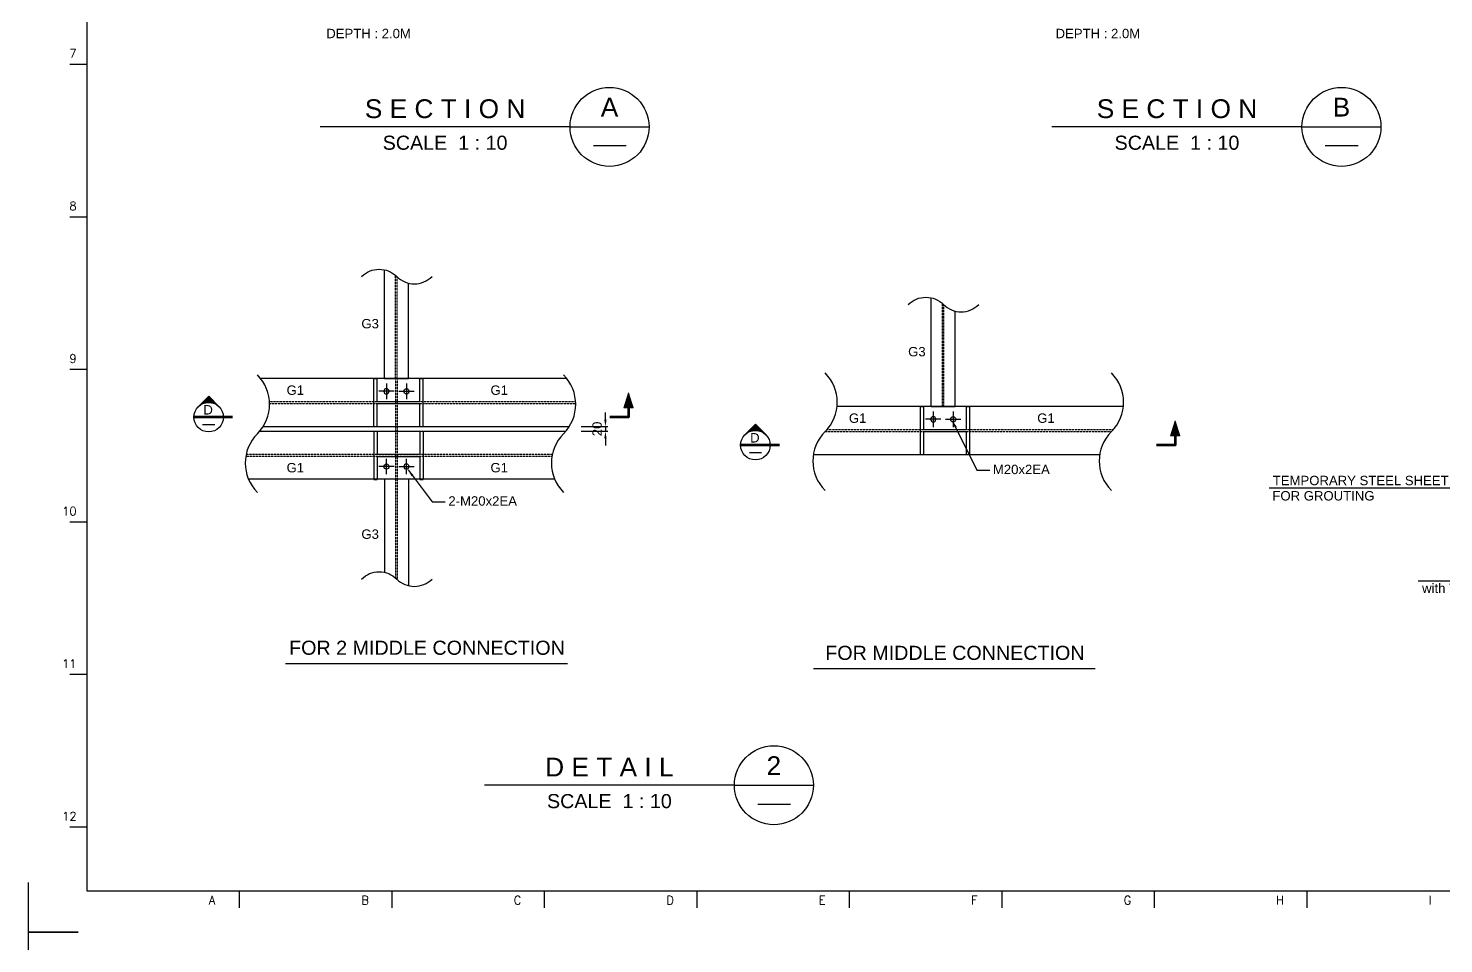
# Model space of a CAD drawing. Header units: millimetres. Extents: x 376548 to 485787, y -156716 to -17718.
# Drawn here: x 388819 to 394843, y -80679 to -76785 of the extents above; entities that cross this region are included whole.
import ezdxf
from ezdxf.enums import TextEntityAlignment as Align

# ---------------------------------------------------------------- set-up
doc = ezdxf.new("R2010")
doc.units = ezdxf.units.MM
doc.header["$LTSCALE"] = 2
for name, pattern in [('CENTER', [2, 1.25, -0.25, 0.25, -0.25]), ('CENTER1', [23.5, 20, -1.25, 1, -1.25]), ('HIDDEN', [0.375, 0.25, -0.125])]:
    doc.linetypes.add(name, pattern=pattern)
doc.layers.get('Defpoints').update_dxf_attribs({"color": 250})
for name, color, linetype in [('C_BLOCK', 7, 'Continuous'), ('C_CEN', 1, 'CENTER'), ('C_GIRDER', 2, 'Continuous'), ('C_TEXT_01', 2, 'Continuous'), ('CEN', 1, 'CENTER1'), ('DIM-SCALE', 7, 'Continuous'), ('TAN-TIT', 30, 'Continuous'), ('TITLE', 7, 'Continuous')]:
    doc.layers.add(name, color=color, linetype=linetype)
doc.styles.add('Arial', font='arial.ttf')
doc.styles.add('COM', font='COMPLEX', dxfattribs={"height": 5})
doc.dimstyles.new('일반도면_0010', dxfattribs={"dimtxt": 40, "dimasz": 30, "dimexe": 10, "dimexo": 50, "dimgap": 15, "dimtad": 1, "dimdec": 0, "dimzin": 0, "dimdsep": 46, "dimtxsty": 'Arial', "dimcen": -50, "dimclrd": 7, "dimclre": 7, "dimclrt": 2, "dimadec": 8, "dimazin": 0, "dimtfac": 1, "dimtdec": 0, "dimtix": 1, "dimtmove": 2, "dimatfit": 3, "dimfxl": 1, "dimtolj": 1, "dimtzin": 0, "dimarcsym": 0})

# ---------------------------------------------------------------- blocks, each defined once
blk = doc.blocks.new('MS')
at = {"layer": 'C_BLOCK', "color": 1, "linetype": 'Continuous', "lineweight": 13}
for p, q in [((-8.67, 3.56), (-7, 8.89)), ((-8.58, 3.62), (-7, 8.68)), ((-8.5, 3.69), (-7, 8.47)), ((-8.41, 3.75), (-7, 8.26)), ((-8.33, 3.81), (-7, 8.06)), ((-8.24, 3.87), (-7, 7.85)), ((-8.16, 3.94), (-7, 7.64)), ((-8.07, 4), (-7, 7.43)), ((-7.99, 4.06), (-7, 7.22)), ((-7.9, 4.12), (-7, 7.01)), ((-7.82, 4.19), (-7, 6.8)), ((-7.73, 4.25), (-7, 6.59)), ((-7.65, 4.31), (-7, 6.39)), ((-7.56, 4.37), (-7, 6.18)), ((-7.48, 4.43), (-7, 5.97)), ((-7.39, 4.5), (-7, 5.76)), ((-7.31, 4.56), (-7, 5.55)), ((-7.22, 4.62), (-7, 5.34)), ((-7, 8.89), (-5.33, 3.56)), ((-7, 8.68), (-5.42, 3.62)), ((-7, 8.47), (-5.5, 3.69)), ((-7, 8.26), (-5.59, 3.75)), ((-7, 8.06), (-5.67, 3.81)), ((-7, 7.85), (-5.76, 3.87)), ((-7, 7.64), (-5.84, 3.94)), ((-7, 7.43), (-5.93, 4)), ((-7, 7.22), (-6.01, 4.06)), ((-7, 7.01), (-6.1, 4.12)), ((-7, 6.8), (-6.18, 4.19)), ((-7, 6.59), (-6.27, 4.25)), ((-7, 6.39), (-6.35, 4.31)), ((-7, 6.18), (-6.44, 4.37)), ((-7, 5.97), (-6.52, 4.43)), ((-7, 5.76), (-6.61, 4.5)), ((-7, 5.55), (-6.69, 4.56)), ((-7, 5.34), (-6.78, 4.62)), ((-5.33, 3.56), (-8.67, 3.56)), ((-5.42, 3.62), (-8.58, 3.62)), ((-5.5, 3.69), (-8.5, 3.69)), ((-5.59, 3.75), (-8.41, 3.75)), ((-5.67, 3.81), (-8.33, 3.81)), ((-5.76, 3.87), (-8.24, 3.87)), ((-5.84, 3.94), (-8.16, 3.94)), ((-5.93, 4), (-8.07, 4)), ((-6.01, 4.06), (-7.99, 4.06)), ((-6.1, 4.12), (-7.9, 4.12)), ((-6.18, 4.19), (-7.82, 4.19)), ((-6.27, 4.25), (-7.73, 4.25)), ((-6.35, 4.31), (-7.65, 4.31)), ((-6.44, 4.37), (-7.56, 4.37)), ((-6.52, 4.43), (-7.48, 4.43)), ((-6.61, 4.5), (-7.39, 4.5)), ((-6.69, 4.56), (-7.31, 4.56)), ((-6.78, 4.62), (-7.22, 4.62)), ((-7.14, 4.68), (-7, 5.13)), ((-6.86, 4.68), (-7.14, 4.68)), ((-7.06, 4.75), (-7, 4.92)), ((-6.94, 4.75), (-7.06, 4.75)), ((-7, 5.13), (-6.86, 4.68)), ((-7, 4.92), (-6.94, 4.75))]:
    blk.add_line(p, q, dxfattribs=at)
at = {"layer": 'C_BLOCK', "color": 3, "linetype": 'Continuous', "lineweight": 70, "flags": 128}
blk.add_lwpolyline([(-7, 3.5), (-7, 0), (0, 0)], dxfattribs=at)
at = {"layer": 'C_BLOCK', "color": 1, "linetype": 'Continuous', "lineweight": 13}
blk.add_3dface([(-8.75, 3.5), (-7, 9.1), (-5.25, 3.5)], dxfattribs=at)
blk = doc.blocks.new('A$C6AB61D0B')
at = {"layer": 'C_GIRDER'}
for p, q in [((-107.07, 14.2), (97.93, 14.2)), ((-107.07, 14.2), (-107.07, 0)), ((-107.07, 0), (-9.14, 0)), ((-9.14, 0), (-9.14, -181.6)), ((0, 0), (97.93, 0)), ((0, 0), (0, -181.6)), ((97.93, 14.2), (97.93, 0)), ((-107.07, -181.6), (-9.14, -181.6)), ((-107.07, -181.6), (-107.07, -195.8)), ((-107.07, -195.8), (97.93, -195.8)), ((0, -181.6), (97.93, -181.6)), ((97.93, -181.6), (97.93, -195.8))]:
    blk.add_line(p, q, dxfattribs=at)
blk = doc.blocks.new('A$C3695130B')
at = {"layer": 'C_TEXT_01'}
blk.add_circle((0, 0), 11, dxfattribs=at)
at = {"layer": 'CEN', "ltscale": 0.5}
for p, q in [((33, 0), (-33, 0)), ((0, -33), (0, 33))]:
    blk.add_line(p, q, dxfattribs=at)
blk = doc.blocks.new('*D76')
at = {"layer": 'Defpoints', "color": 0, "transparency": 16777216}
for p in [(391121.2, -78479.5), (391121.2, -78499.5), (391275.1, -78499.5)]:
    blk.add_point(p, dxfattribs=at)
at = {"layer": 'DIM-SCALE', "color": 7, "lineweight": -2, "transparency": 16777216}
for p, q in [((391275.1, -78449.5), (391275.1, -78419.5)), ((391171.2, -78479.5), (391285.1, -78479.5)), ((391275.1, -78479.5), (391275.1, -78499.5)), ((391171.2, -78499.5), (391285.1, -78499.5)), ((391275.1, -78529.5), (391275.1, -78559.5))]:
    blk.add_line(p, q, dxfattribs=at)
at = {"layer": 'DIM-SCALE', "color": 7, "transparency": 16777216}
for points in [[(391270.1, -78449.5), (391280.1, -78449.5), (391275.1, -78479.5)], [(391270.1, -78529.5), (391280.1, -78529.5), (391275.1, -78499.5)]]:
    blk.add_solid(points, dxfattribs=at)
at = {"layer": 'DIM-SCALE', "color": 2, "transparency": 16777216, "insert": (391239.6, -78489.5), "char_height": 40, "attachment_point": 5, "rotation": 90, "style": 'Arial'}
blk.add_mtext('\\A1;20', dxfattribs=at)
blk = doc.blocks.new('BORDER')
at = {"layer": 'TAN-TIT', "linetype": 'Continuous'}
for p, q in [((424, 16820), (0, 16820)), ((0, 16820), (0, 16396)), ((0, 424), (0, 0)), ((0, 0), (424, 0))]:
    blk.add_line(p, q, dxfattribs=at)
at = {"layer": 'TAN-TIT'}
for p, q in [((498, 16468), (498, 352)), ((498, 7383), (353, 7383)), ((498, 6085), (353, 6085)), ((498, 4787), (353, 4787)), ((498, 3489), (353, 3489)), ((498, 2192), (353, 2192)), ((498, 894), (353, 894)), ((498, 352), (23282, 352)), ((1796, 352), (1796, 208)), ((3093, 352), (3093, 208)), ((4391, 352), (4391, 208)), ((5689, 352), (5689, 208)), ((6987, 352), (6987, 208)), ((8285, 352), (8285, 208)), ((9583, 352), (9583, 208)), ((10881, 352), (10881, 208))]:
    blk.add_line(p, q, dxfattribs=at)
at = {"layer": 'TAN-TIT', "style": 'COM'}
for s, p in [('7', (411, 7441)), ('8', (411, 6143)), ('9', (411, 4845)), ('10', (411, 3547)), ('11', (411, 2249)), ('12', (411, 951))]:
    blk.add_text(s, height=72.1, dxfattribs=at).set_placement(p, align=Align.RIGHT)
for s, p in [('A', (1536, 237)), ('B', (2834, 237)), ('C', (4132, 237)), ('D', (5430, 237)), ('E', (6727, 237)), ('F', (8025, 237)), ('G', (9323, 237)), ('H', (10621, 237)), ('I', (11919, 237))]:
    blk.add_text(s, height=72.1, dxfattribs=at).set_placement(p)

msp = doc.modelspace()

# ---------------------------------------------------------------- linework, layer by layer
for p, q in [((389914.1, -79487.4), (391113.1, -79487.4)), ((392160.7, -79509.1), (393359.7, -79509.1))]:
    msp.add_line(p, q)
at = {"layer": 'C_BLOCK', "color": 1, "linetype": 'Continuous', "lineweight": 13}
for p, q in [((389586.5, -78350.6), (389541.5, -78395.5)), ((389580.5, -78376.9), (389570.3, -78366.7)), ((389582, -78376.8), (389571.1, -78365.9)), ((389583.6, -78376.7), (389572, -78365.1)), ((389585.2, -78376.6), (389572.8, -78364.2)), ((389586.9, -78376.6), (389573.6, -78363.4)), ((389588.6, -78376.7), (389574.5, -78362.6)), ((389590.3, -78376.7), (389575.3, -78361.7)), ((389592.1, -78376.9), (389576.1, -78360.9)), ((389594, -78377.1), (389577, -78360.1)), ((389595.9, -78377.3), (389577.8, -78359.2)), ((389597.9, -78377.7), (389578.6, -78358.4)), ((389600, -78378.1), (389579.5, -78357.6)), ((389602.2, -78378.6), (389580.3, -78356.7)), ((389604.5, -78379.2), (389581.1, -78355.9)), ((389606.9, -78380), (389582, -78355.1)), ((389609.6, -78381), (389582.8, -78354.2)), ((389612.5, -78382.3), (389583.6, -78353.4)), ((389615.8, -78383.9), (389584.5, -78352.6)), ((389619.7, -78386.1), (389585.3, -78351.7)), ((389625.3, -78390), (389586.1, -78350.9)), ((389630.4, -78394.5), (389586.5, -78350.6)), ((389541.5, -78395.5), (389540, -78397.1)), ((389542, -78395.1), (389542, -78395.1)), ((389542.8, -78394.2), (389542.8, -78394.2)), ((389543.7, -78393.4), (389543.6, -78393.4)), ((389544.5, -78392.6), (389544.5, -78392.6)), ((389545.4, -78391.9), (389545.3, -78391.7)), ((389546.3, -78391.1), (389546.1, -78390.9)), ((389547.2, -78390.3), (389547, -78390.1)), ((389548.2, -78389.6), (389547.8, -78389.2)), ((389549.1, -78388.9), (389548.6, -78388.4)), ((389550.1, -78388.2), (389549.5, -78387.6)), ((389551.1, -78387.5), (389550.3, -78386.7)), ((389552.1, -78386.9), (389551.1, -78385.9)), ((389553.1, -78386.2), (389552, -78385.1)), ((389554.1, -78385.6), (389552.8, -78384.2)), ((389555.2, -78384.9), (389553.6, -78383.4)), ((389556.3, -78384.4), (389554.5, -78382.6)), ((389557.3, -78383.8), (389555.3, -78381.7)), ((389558.4, -78383.2), (389556.1, -78380.9)), ((389559.6, -78382.7), (389557, -78380.1)), ((389560.7, -78382.1), (389557.8, -78379.2)), ((389561.9, -78381.6), (389558.6, -78378.4)), ((389563, -78381.1), (389559.5, -78377.6)), ((389564.2, -78380.7), (389560.3, -78376.7)), ((389565.5, -78380.2), (389561.1, -78375.9)), ((389566.7, -78379.8), (389562, -78375.1)), ((389568, -78379.4), (389562.8, -78374.2)), ((389569.2, -78379), (389563.6, -78373.4)), ((389570.6, -78378.7), (389564.5, -78372.6)), ((389571.9, -78378.3), (389565.3, -78371.7)), ((389573.2, -78378), (389566.1, -78370.9)), ((389574.6, -78377.7), (389567, -78370.1)), ((389576.1, -78377.5), (389567.8, -78369.2)), ((389577.5, -78377.3), (389568.6, -78368.4)), ((389579, -78377.1), (389569.5, -78367.6)), ((391913.3, -78469.7), (391868.3, -78514.6)), ((391904.3, -78496.4), (391895.4, -78487.5)), ((391905.8, -78496.2), (391896.3, -78486.7)), ((391907.3, -78496), (391897.1, -78485.9)), ((391908.8, -78495.9), (391897.9, -78485)), ((391910.4, -78495.8), (391898.8, -78484.2)), ((391912, -78495.7), (391899.6, -78483.3)), ((391913.7, -78495.7), (391900.4, -78482.5)), ((391915.4, -78495.8), (391901.3, -78481.7)), ((391917.1, -78495.8), (391902.1, -78480.9)), ((391918.9, -78496), (391902.9, -78480)), ((391920.8, -78496.2), (391903.8, -78479.2)), ((391922.7, -78496.5), (391904.6, -78478.4)), ((391924.7, -78496.8), (391905.4, -78477.5)), ((391926.8, -78497.2), (391906.3, -78476.7)), ((391929, -78497.7), (391907.1, -78475.9)), ((391931.3, -78498.4), (391907.9, -78475)), ((391933.7, -78499.2), (391908.8, -78474.2)), ((391936.4, -78500.2), (391909.6, -78473.4)), ((391939.3, -78501.4), (391910.4, -78472.5)), ((391942.6, -78503), (391911.3, -78471.7)), ((391946.5, -78505.2), (391912.1, -78470.9)), ((391952.1, -78509.2), (391912.9, -78470)), ((391957.2, -78513.6), (391913.3, -78469.7)), ((391868.3, -78514.6), (391866.8, -78516.3)), ((391868.8, -78514.2), (391868.8, -78514.2)), ((391869.6, -78513.4), (391869.6, -78513.4)), ((391870.5, -78512.6), (391870.4, -78512.5)), ((391871.3, -78511.8), (391871.3, -78511.7)), ((391872.2, -78511), (391872.1, -78510.8)), ((391873.1, -78510.2), (391872.9, -78510)), ((391874, -78509.5), (391873.8, -78509.2)), ((391875, -78508.7), (391874.6, -78508.4)), ((391875.9, -78508), (391875.4, -78507.5)), ((391876.9, -78507.3), (391876.3, -78506.7)), ((391877.9, -78506.6), (391877.1, -78505.9)), ((391878.9, -78506), (391877.9, -78505)), ((391879.9, -78505.3), (391878.8, -78504.2)), ((391880.9, -78504.7), (391879.6, -78503.4)), ((391882, -78504.1), (391880.4, -78502.5)), ((391883.1, -78503.5), (391881.3, -78501.7)), ((391884.1, -78502.9), (391882.1, -78500.9)), ((391885.2, -78502.3), (391882.9, -78500)), ((391886.4, -78501.8), (391883.8, -78499.2)), ((391887.5, -78501.3), (391884.6, -78498.4)), ((391888.7, -78500.8), (391885.4, -78497.5)), ((391889.8, -78500.3), (391886.3, -78496.7)), ((391891, -78499.8), (391887.1, -78495.9)), ((391892.3, -78499.4), (391887.9, -78495)), ((391893.5, -78498.9), (391888.8, -78494.2)), ((391894.8, -78498.5), (391889.6, -78493.4)), ((391896.1, -78498.1), (391890.4, -78492.5)), ((391897.4, -78497.8), (391891.3, -78491.7)), ((391898.7, -78497.5), (391892.1, -78490.9)), ((391900, -78497.1), (391892.9, -78490)), ((391901.4, -78496.9), (391893.8, -78489.2)), ((391902.9, -78496.6), (391894.6, -78488.4))]:
    msp.add_line(p, q, dxfattribs=at)
at = {"layer": 'C_BLOCK', "color": 3, "linetype": 'Continuous', "lineweight": 53}
for p, q in [((389688.6, -78439.5), (389523.6, -78439.5)), ((392015.4, -78558.6), (391850.4, -78558.6))]:
    msp.add_line(p, q, dxfattribs=at)
at = {"layer": 'C_BLOCK', "color": 2, "linetype": 'Continuous', "lineweight": 30}
for p, q in [((389560.7, -78470.9), (389612.2, -78470.9)), ((391887.5, -78590), (391939, -78590))]:
    msp.add_line(p, q, dxfattribs=at)
for centre in [(389586.5, -78439.5), (391913.3, -78558.6)]:
    msp.add_circle(centre, 62.9, dxfattribs=at)
at = {"layer": 'C_BLOCK', "color": 1, "linetype": 'Continuous', "lineweight": 13}
for centre in [(389586.5, -78439.5), (391913.3, -78558.6)]:
    msp.add_arc(centre, 62.9, 44.43655, 137.68889, dxfattribs=at)
at = {"layer": 'C_CEN', "linetype": 'Continuous'}
for points in [[(390237.1, -77841.3, -0.414214), (390387.1, -77841.3, 0.414214), (390537.1, -77841.3)], [(392563.9, -77960.4, -0.414214), (392713.9, -77960.4, 0.414214), (392863.9, -77960.4)], [(390237.1, -79128.2, -0.414214), (390387.1, -79128.2, 0.414214), (390537.1, -79128.2)]]:
    msp.add_lwpolyline(points, format="xyb", dxfattribs=at)
for centre, start, end in [((389669, -78384.9), 315, 45), ((390971.8, -78384.9), 315, 45), ((392084.6, -78376), 315, 45), ((393303.4, -78376), 315, 45), ((389919, -78634.9), 135, 225), ((391221.8, -78634.9), 135, 225), ((392334.6, -78626), 135, 225), ((393553.4, -78626), 135, 225)]:
    msp.add_arc(centre, 176.8, start, end, dxfattribs=at)
at = {"layer": 'C_GIRDER'}
for p, q in [((390334.6, -78275.5), (390334.6, -77812.6)), ((390436.6, -78275.5), (390436.6, -77869.2)), ((392661.4, -78394.6), (392661.4, -77931.8)), ((392763.4, -78394.6), (392763.4, -77988.4)), ((390334.6, -78275.5), (390436.6, -78275.5)), ((392661.4, -78394.6), (392763.4, -78394.6)), ((390334.6, -78703.5), (390334.6, -79099.5)), ((390436.6, -78703.5), (390436.6, -79156.1))]:
    msp.add_line(p, q, dxfattribs=at)
at = {"layer": 'C_GIRDER', "linetype": 'HIDDEN'}
for p, q in [((390382.3, -78275.5), (390382.3, -77836.5)), ((390388.9, -78275.5), (390388.9, -77840.7)), ((392709.1, -78394.6), (392709.1, -77955.6)), ((392715.7, -78394.6), (392715.7, -77959.8)), ((389845.4, -78373.2), (391148.2, -78373.2)), ((389845.8, -78381.7), (391148.6, -78381.7)), ((392209.8, -78500.8), (393428.6, -78500.8)), ((392217.7, -78492.3), (393436.6, -78492.3)), ((389744.7, -78605.7), (391047.5, -78605.7)), ((389746.3, -78597.2), (391049.1, -78597.2)), ((390382.3, -78703.5), (390382.3, -79123.7)), ((390388.9, -78703.5), (390388.9, -79130.1))]:
    msp.add_line(p, q, dxfattribs=at)
at = {"layer": 'C_GIRDER', "color": 6, "linetype": 'HIDDEN'}
for p, q in [((390382.3, -78275.5), (390382.3, -78703.5)), ((390388.9, -78275.5), (390388.9, -78703.5))]:
    msp.add_line(p, q, dxfattribs=at)
at = {"layer": 'C_GIRDER'}
for points in [[(391110.6, -78275.5), (389807.8, -78275.5)], [(393479.2, -78394.6), (392260.4, -78394.6)], [(389818.4, -78479.5), (391121.2, -78479.5)], [(389803.7, -78499.5), (391106.5, -78499.5)], [(392160, -78598.6), (393378.8, -78598.6)], [(391058.9, -78703.5), (389756.1, -78703.5)]]:
    msp.add_lwpolyline(points, dxfattribs=at)
at = {"layer": 'TITLE', "color": 1, "linetype": 'Continuous'}
for p, q in [((391124.6, -77204.7), (390060.6, -77204.7)), ((394239.5, -77204.7), (393175.5, -77204.7)), ((391823.9, -80005.3), (390759.9, -80005.3))]:
    msp.add_line(p, q, dxfattribs=at)
for points in [[(391124.6, -77204.7), (391460.6, -77204.7)], [(394239.5, -77204.7), (394575.5, -77204.7)], [(391823.9, -80005.3), (392159.9, -80005.3)]]:
    msp.add_lwpolyline(points, dxfattribs=at)
at = {"layer": 'TITLE', "color": 2, "linetype": 'Continuous'}
for points in [[(391223.7, -77284.6), (391363.4, -77284.6)], [(394338.7, -77284.6), (394478.3, -77284.6)], [(391923.1, -80085.2), (392062.7, -80085.2)]]:
    msp.add_lwpolyline(points, dxfattribs=at)
at = {"layer": 'TITLE', "color": 1, "linetype": 'Continuous'}
for centre in [(391292.6, -77204.7), (394407.5, -77204.7), (391991.9, -80005.3)]:
    msp.add_circle(centre, 168, dxfattribs=at)

# ---------------------------------------------------------------- block references
at = {"xscale": 0.5, "yscale": 0.5, "zscale": 0.5}
for p in [(388818.9, -80630.6), (388818.9, -89040.6)]:
    msp.add_blockref('BORDER', p, dxfattribs=at)
at = {"layer": 'C_BLOCK', "color": 7, "linetype": 'Continuous', "lineweight": 0, "xscale": -11.42857142857143, "yscale": 11.42857142857143, "zscale": 11.42857142857143}
for p in [(391293.5, -78439.5), (393620.3, -78558.6)]:
    msp.add_blockref('MS', p, dxfattribs=at)
at = {"layer": 'C_GIRDER'}
for name, p, rotation in [('A$C6AB61D0B', (390303.1, -78372.4), 90), ('A$C3695130B', (390428.1, -78329.5), 180), ('A$C6AB61D0B', (392629.9, -78491.5), 90), ('A$C3695130B', (392754.9, -78448.6), 180)]:
    msp.add_blockref(name, p, dxfattribs=dict(at, rotation=rotation))
at = {"layer": 'C_GIRDER', "xscale": -1}
for name, p, rotation in [('A$C3695130B', (390343.1, -78329.5), 180), ('A$C3695130B', (392669.9, -78448.6), 180), ('A$C6AB61D0B', (390303.1, -78606.5), 90)]:
    msp.add_blockref(name, p, dxfattribs=dict(at, rotation=rotation))
at = {"layer": 'C_GIRDER'}
msp.add_blockref('A$C3695130B', (390343.1, -78649.5), dxfattribs=at)
at = {"layer": 'C_GIRDER', "xscale": -1}
msp.add_blockref('A$C3695130B', (390428.1, -78649.5), dxfattribs=at)

# ---------------------------------------------------------------- texts
at = {"layer": 'C_BLOCK', "color": 2, "linetype": 'Continuous', "lineweight": 30, "style": 'Arial'}
for p in [(389584.2, -78408.2), (391911, -78527.3)]:
    msp.add_text('D', height=40, dxfattribs=at).set_placement(p, align=Align.MIDDLE_CENTER)
at = {"layer": 'C_TEXT_01', "style": 'Arial'}
for p in [(390447.1, -76807.5), (393551, -76807.5)]:
    msp.add_text('DEPTH : 2.0M', height=40, dxfattribs=at).set_placement(p, align=Align.MIDDLE_RIGHT)
for s, p in [('G3', (390236.5, -78061.8)), ('G3', (392563.3, -78180.9)), ('G1', (389918.1, -78344.6)), ('G1', (390785.8, -78344.6)), ('G1', (392311.3, -78463.7)), ('G1', (393112.6, -78463.7)), ('G1', (389918.1, -78674.4)), ('G1', (390785.8, -78674.4)), ('M20x2EA', (392924, -78681.9)), ('2-M20x2EA', (390606.6, -78816)), ('G3', (390236.5, -78957.1))]:
    msp.add_text(s, height=40, dxfattribs=at).set_placement(p)
for s, p in [('TEMPORARY STEEL SHEET COVER', (394596.4, -78708.9)), ('FOR GROUTING', (394330.8, -78774)), ('with Thread Hole D50', (395020.9, -79167.4))]:
    msp.add_text(s, height=40, dxfattribs=at).set_placement(p, align=Align.MIDDLE_CENTER)
at = {"layer": 'TITLE', "color": 3, "ltscale": 10, "style": 'Arial'}
for s, height, p in [('S E C T I O N', 80, (390592.6, -77167.4)), ('S E C T I O N', 80, (393707.5, -77167.4)), ('FOR 2 MIDDLE CONNECTION', 60, (390515.6, -79450.3)), ('FOR MIDDLE CONNECTION', 60, (392762.3, -79472)), ('D E T A I L', 80, (391291.9, -79968))]:
    msp.add_text(s, height=height, dxfattribs=at).set_placement(p, align=Align.CENTER)
at = {"layer": 'TITLE', "color": 2, "ltscale": 10, "style": 'Arial'}
for s, p in [('A', (391292.5, -77120.7)), ('B', (394407.5, -77120.7)), ('2', (391991.9, -79921.3))]:
    msp.add_text(s, height=80, dxfattribs=at).set_placement(p, align=Align.MIDDLE)
at = {"layer": 'TITLE', "color": 2, "linetype": 'Continuous', "style": 'Arial'}
for p in [(390592.6, -77242.1), (393707.5, -77242.1), (391291.9, -80042.7)]:
    msp.add_text('SCALE  1 : 10', height=60, dxfattribs=at).set_placement(p, align=Align.TOP_CENTER)

# ---------------------------------------------------------------- dimensions: what is measured, and where the dimension line sits
at = {"layer": 'DIM-SCALE'}
dim = msp.add_linear_dim(base=(391275.1, -78499.5), p1=(391121.2, -78479.5), p2=(391121.2, -78499.5), angle=270, dimstyle='일반도면_0010', dxfattribs=at)
dim.commit()
dim.dimension.update_dxf_attribs({"geometry": '*D76', "text_midpoint": (391239.6, -78489.5)})

# ---------------------------------------------------------------- leaders
for points in [[(392752.8, -78456), (392855.4, -78664.9), (392910.3, -78664.9)], [(395478.9, -78603.3), (395083.4, -78741.7), (394099.2, -78741.7)], [(390435.4, -78664.1), (390537.9, -78799.1), (390592.8, -78799.1)], [(395548.5, -78717.8), (395298.7, -79137.4), (394733.5, -79137.4)]]:
    msp.add_leader(points, dimstyle='일반도면_0010', dxfattribs=at)

doc.saveas('drawing.dxf')
